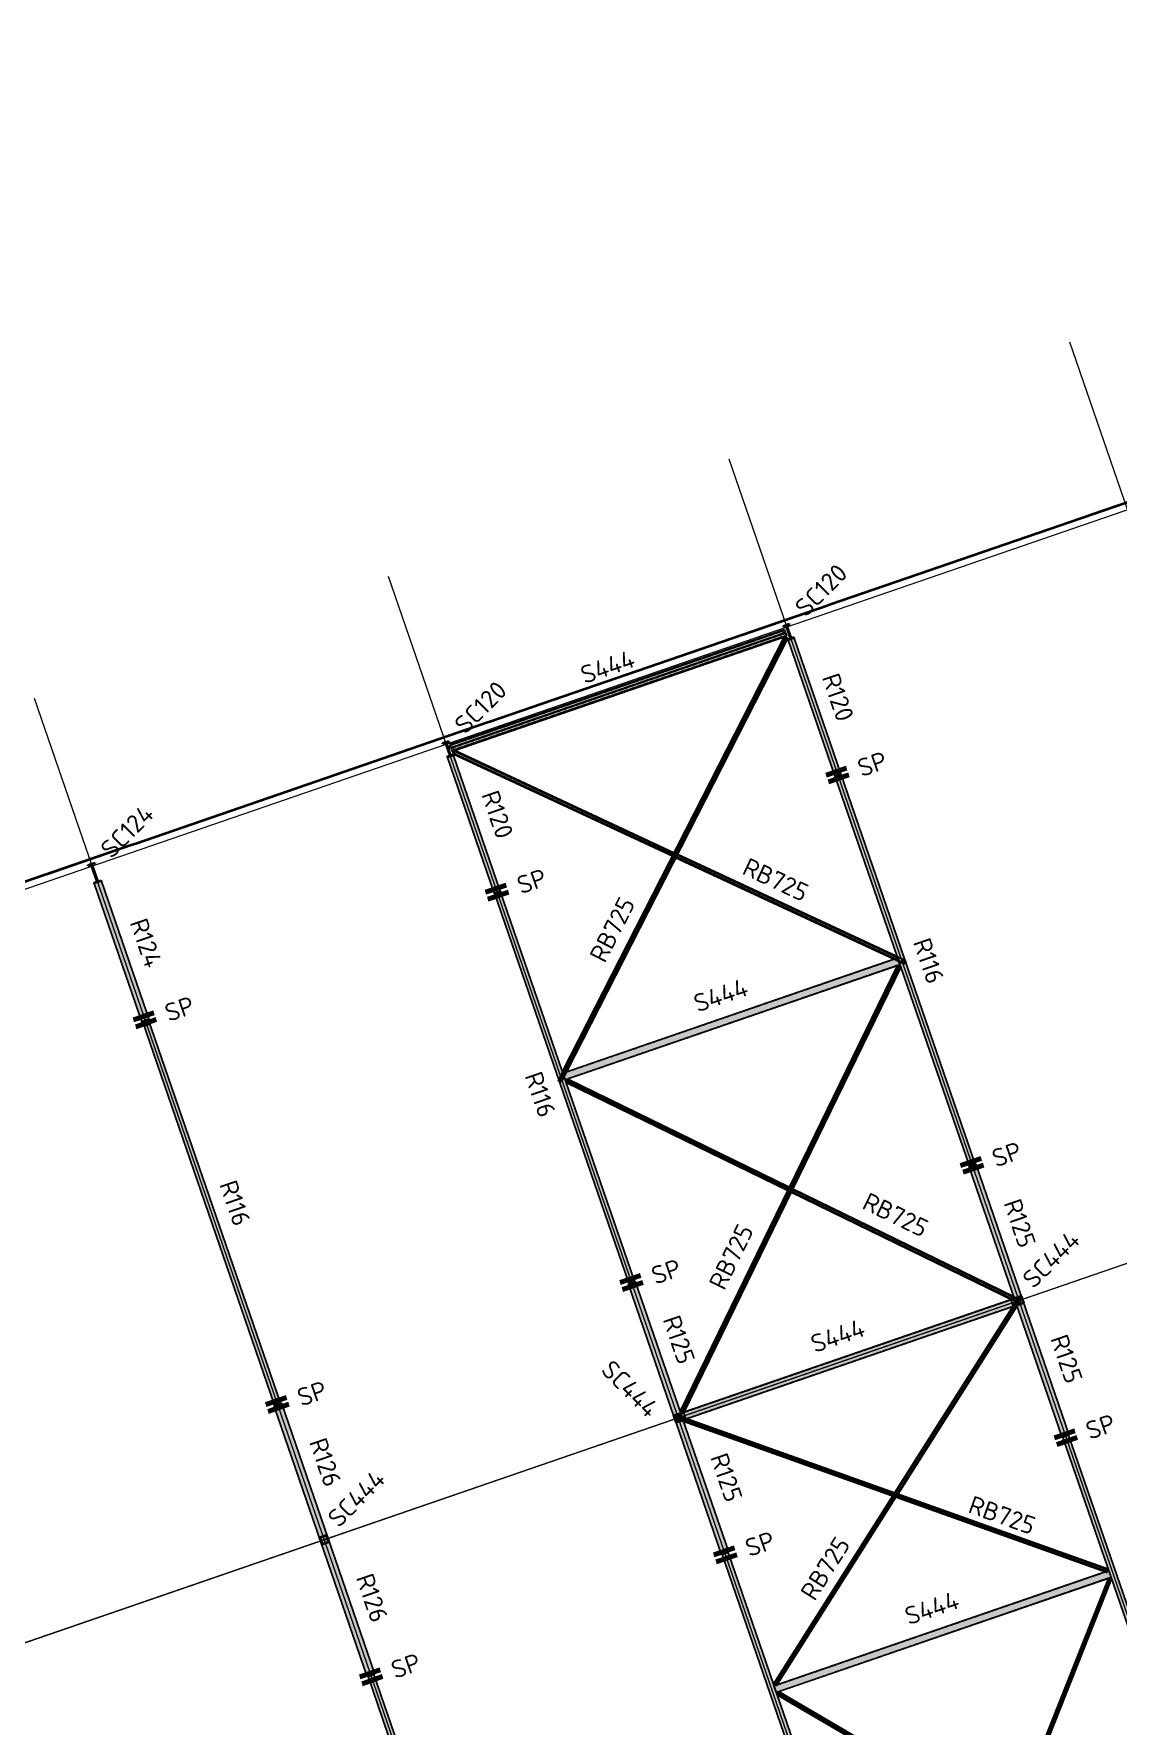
# Model space of a CAD drawing. Header units: millimetres. Extents: x 665 to 159342, y 5858 to 4035990.
# Drawn here: x 69796 to 99900, y 3984523 to 4031528 of the extents above; entities that cross this region are included whole.
import ezdxf

# ---------------------------------------------------------------- set-up
doc = ezdxf.new("R2010")
doc.units = ezdxf.units.MM
doc.linetypes.add('Dash', pattern=[7, 5, -2])
doc.linetypes.add('Hidden Half', pattern=[3, 2, -1])
for name, color, linetype, lineweight in [('A-270-M_ROOF', 132, 'Continuous', 13), ('S-280-A_COLUMN', 171, 'Continuous', 18), ('S-280-A_STRUCT_FRAME', 2, 'Continuous', 18), ('S-280-M_COLUMN', 52, 'Continuous', 13), ('S-280-M_STRUCT_FRAME', 12, 'Continuous', 13), ('S-280-MH_COLUMN', 52, 'Hidden Half', 13), ('Z-000-T_TEXT', 131, 'Continuous', 25), ('Z-030-M_GRID', 191, 'Continuous', 13)]:
    doc.layers.add(name, color=color, linetype=linetype, lineweight=lineweight)
doc.styles.add('ISOCPEUR_3', font='isocpeur.ttf', dxfattribs={"height": 500})

# ---------------------------------------------------------------- blocks, each defined once
blk = doc.blocks.new('25021-APA-ZZ-ZZ-M3-AR-000001_V3_rvt-1-S6_001 - UPPER ROOF FRAMING - PART 1')
at = {"layer": 'A-270-M_ROOF', "color": 253, "lineweight": 5}
for p, q in [((-2353802, 4031403), (-2459471, 3995017)), ((-2347724, 4012564), (-2453017, 3976308))]:
    blk.add_line(p, q, dxfattribs=at)
blk = doc.blocks.new('NRP_Framing-Steel-SHS - S444 - 200x200x6_0SHS-3929814-S6_001 - UPPER ROOF FRAMING - PART 1')
at = {"layer": 'S-280-M_STRUCT_FRAME', "linetype": 'Dash', "lineweight": 25}
for p, q in [((4910, 94), (-4911, 94)), ((4910, -94), (-4911, -94))]:
    blk.add_line(p, q, dxfattribs=at)
blk = doc.blocks.new('NRP_Framing-Steel-SHS - S444 - 200x200x6_0SHS-3940805-S6_001 - UPPER ROOF FRAMING - PART 1')
at = {"layer": 'S-280-M_STRUCT_FRAME', "linetype": 'Dash', "lineweight": 25}
for p, q in [((4812, 94), (-4796, 94)), ((4812, -94), (-4796, -94))]:
    blk.add_line(p, q, dxfattribs=at)
blk = doc.blocks.new('NRP_Framing-Steel-SHS - S444 - 200x200x6_0SHS-3929809-S6_001 - UPPER ROOF FRAMING - PART 1')
at = {"layer": 'S-280-M_STRUCT_FRAME', "linetype": 'Dash', "lineweight": 25}
for p, q in [((4914, 94), (-4914, 94)), ((4914, -94), (-4914, -94))]:
    blk.add_line(p, q, dxfattribs=at)
blk = doc.blocks.new('NRP_Framing-Steel-SHS - S444 - 200x200x6_0SHS-3929812-S6_001 - UPPER ROOF FRAMING - PART 1')
at = {"layer": 'S-280-M_STRUCT_FRAME', "linetype": 'Dash', "lineweight": 25}
for p, q in [((4914, 94), (-4914, 94)), ((4914, -94), (-4914, -94))]:
    blk.add_line(p, q, dxfattribs=at)
blk = doc.blocks.new('NRP_Framing-Steel-EA - RB725 - 75x75x8EA-3940634-S6_001 - UPPER ROOF FRAMING - PART 1')
at = {"layer": 'S-280-M_STRUCT_FRAME', "linetype": 'Dash', "lineweight": 35}
for points in [[(-2401549, 3985404), (-2401545, 3985411), (-2401547, 3985416), (-2401552, 3985410)], [(-2388639, 3977842), (-2388635, 3977849), (-2401545, 3985411), (-2401549, 3985404), (-2388719, 3977889)], [(-2388635, 3977849), (-2388637, 3977854), (-2401547, 3985416), (-2401544, 3985410), (-2388644, 3977854)], [(-2388637, 3977854), (-2388603, 3977912), (-2401513, 3985474), (-2401545, 3985415), (-2388719, 3977903)], [(-2388603, 3977912), (-2388603, 3977913), (-2388719, 3977980)]]:
    blk.add_hatch(color=132, dxfattribs=at).paths.add_polyline_path(points)
at = {"layer": 'S-280-M_STRUCT_FRAME', "color": 133, "lineweight": 35}
for p, q in [((-2401513, 3985474), (-2401552, 3985410)), ((-2401552, 3985410), (-2401549, 3985404)), ((-2401549, 3985404), (-2401545, 3985411)), ((-2401549, 3985404), (-2388639, 3977842)), ((-2401547, 3985416), (-2401513, 3985474)), ((-2401545, 3985411), (-2401547, 3985416)), ((-2401547, 3985416), (-2388637, 3977854)), ((-2401545, 3985411), (-2388635, 3977849)), ((-2401513, 3985474), (-2401513, 3985474)), ((-2401513, 3985474), (-2388603, 3977913)), ((-2401513, 3985474), (-2388603, 3977912)), ((-2388635, 3977849), (-2388639, 3977842)), ((-2388603, 3977912), (-2388637, 3977854)), ((-2388637, 3977854), (-2388635, 3977849)), ((-2388603, 3977913), (-2388603, 3977912))]:
    blk.add_line(p, q, dxfattribs=at)
blk = doc.blocks.new('NRP_Framing-Steel-EA - RB725 - 75x75x8EA-4036928-S6_001 - UPPER ROOF FRAMING - PART 1')
at = {"layer": 'S-280-M_STRUCT_FRAME', "linetype": 'Dash', "lineweight": 35}
for points in [[(-2404229, 3993262), (-2398193, 4005645), (-2398200, 4005648), (-2404236, 3993265)], [(-2404227, 3993256), (-2398191, 4005639), (-2398193, 4005645), (-2404228, 3993259)], [(-2404167, 3993227), (-2398131, 4005610), (-2398191, 4005639), (-2404227, 3993256), (-2404211, 3993248)], [(-2404167, 3993226), (-2404167, 3993227), (-2404227, 3993256), (-2404229, 3993262), (-2404236, 3993265), (-2404234, 3993259), (-2404211, 3993248)]]:
    blk.add_hatch(color=132, dxfattribs=at).paths.add_polyline_path(points)
at = {"layer": 'S-280-M_STRUCT_FRAME', "color": 133, "lineweight": 35}
for p, q in [((-2398200, 4005648), (-2404236, 3993265)), ((-2398193, 4005645), (-2404229, 3993262)), ((-2398191, 4005639), (-2404227, 3993256)), ((-2398131, 4005610), (-2404167, 3993227)), ((-2398130, 4005609), (-2404167, 3993226)), ((-2398200, 4005648), (-2398193, 4005645)), ((-2398193, 4005645), (-2398191, 4005639)), ((-2398191, 4005639), (-2398131, 4005610)), ((-2398131, 4005610), (-2398130, 4005609)), ((-2404229, 3993262), (-2404236, 3993265)), ((-2404236, 3993265), (-2404234, 3993259)), ((-2404234, 3993259), (-2404167, 3993226)), ((-2404227, 3993256), (-2404229, 3993262)), ((-2404167, 3993227), (-2404227, 3993256)), ((-2404167, 3993226), (-2404167, 3993227))]:
    blk.add_line(p, q, dxfattribs=at)
blk = doc.blocks.new('NRP_Framing-Steel-Purlin Z - G914 - EZ250-15-4113194-S6_001 - UPPER ROOF FRAMING - PART 1')
at = {"layer": 'S-280-M_STRUCT_FRAME', "color": 150, "lineweight": 35}
for p, q in [((-2419457, 4009001), (-2429432, 4005566)), ((-2419362, 4009033), (-2419457, 4009001)), ((-2429527, 4005533), (-2431413, 4004884)), ((-2431413, 4004884), (-2431507, 4004851))]:
    blk.add_line(p, q, dxfattribs=at)
blk = doc.blocks.new('NRP_Framing-Steel-Purlin Z - G914 - EZ250-15-4113278-S6_001 - UPPER ROOF FRAMING - PART 1')
at = {"layer": 'S-280-M_STRUCT_FRAME', "color": 150, "lineweight": 35}
for p, q in [((-2409624, 4012387), (-2419362, 4009033)), ((-2409529, 4012419), (-2409624, 4012387)), ((-2419457, 4009001), (-2421816, 4008188)), ((-2421816, 4008188), (-2421910, 4008156))]:
    blk.add_line(p, q, dxfattribs=at)
blk = doc.blocks.new('NRP_Framing-Steel-Purlin Z - G914 - EZ250-15-4113342-S6_001 - UPPER ROOF FRAMING - PART 1')
at = {"layer": 'S-280-M_STRUCT_FRAME', "color": 150, "lineweight": 35}
for p, q in [((-2400168, 4015642), (-2409529, 4012419)), ((-2400074, 4015675), (-2400168, 4015642)), ((-2409624, 4012387), (-2411983, 4011574)), ((-2411983, 4011574), (-2412077, 4011542))]:
    blk.add_line(p, q, dxfattribs=at)
blk = doc.blocks.new('NRP_Framing-Steel-Purlin Z - G914 - EZ250-15-4113422-S6_001 - UPPER ROOF FRAMING - PART 1')
at = {"layer": 'S-280-M_STRUCT_FRAME', "color": 150, "lineweight": 35}
for p, q in [((-2390950, 4018817), (-2400074, 4015675)), ((-2390855, 4018849), (-2390950, 4018817)), ((-2400168, 4015642), (-2402527, 4014830)), ((-2402527, 4014830), (-2402622, 4014797))]:
    blk.add_line(p, q, dxfattribs=at)
blk = doc.blocks.new('NRP_Framing-Steel-Purlin Z - G914 - EZ250-15-4113457-S6_001 - UPPER ROOF FRAMING - PART 1')
at = {"layer": 'S-280-M_STRUCT_FRAME', "color": 150, "lineweight": 35}
for p, q in [((-2381494, 4022072), (-2390855, 4018849)), ((-2381400, 4022105), (-2381494, 4022072)), ((-2390950, 4018817), (-2392836, 4018167)), ((-2392836, 4018167), (-2392930, 4018135))]:
    blk.add_line(p, q, dxfattribs=at)
blk = doc.blocks.new('NRP_Framing-Steel-EA - RB725 - 75x75x8EA-V1-S6_001 - UPPER ROOF FRAMING - PART 1')
at = {"layer": 'S-280-M_STRUCT_FRAME', "linetype": 'Dash', "lineweight": 35}
h = blk.add_hatch(color=132, dxfattribs=at)
h.paths.add_polyline_path([(-2397793, 3974697), (-2395054, 3981599), (-2395119, 3981638), (-2397862, 3974724), (-2397839, 3974715)])
h.paths.add_polyline_path([(-2395025, 3981674), (-2392275, 3988604), (-2392344, 3988632), (-2395090, 3981712)])
for points in [[(-2392282, 3988608), (-2392284, 3988613), (-2392286, 3988609), (-2392283, 3988608)], [(-2392275, 3988604), (-2392277, 3988610), (-2392284, 3988613), (-2392283, 3988608), (-2392283, 3988607)]]:
    blk.add_hatch(color=132, dxfattribs=at).paths.add_polyline_path(points)
at = {"layer": 'S-280-M_STRUCT_FRAME', "color": 133, "lineweight": 35}
for p, q in [((-2392344, 3988632), (-2395090, 3981712)), ((-2392345, 3988632), (-2395090, 3981712)), ((-2395025, 3981673), (-2392275, 3988604)), ((-2392282, 3988608), (-2392345, 3988632)), ((-2392345, 3988632), (-2392344, 3988632)), ((-2392344, 3988632), (-2392275, 3988604)), ((-2392284, 3988613), (-2392286, 3988609)), ((-2392277, 3988610), (-2392284, 3988613)), ((-2392284, 3988613), (-2392282, 3988608)), ((-2392275, 3988604), (-2392277, 3988610)), ((-2395120, 3981638), (-2397863, 3974725)), ((-2395119, 3981638), (-2397862, 3974724)), ((-2397793, 3974697), (-2395054, 3981599)), ((-2397862, 3974724), (-2397863, 3974725)), ((-2397793, 3974697), (-2397862, 3974724))]:
    blk.add_line(p, q, dxfattribs=at)
at = {"layer": 'S-280-M_STRUCT_FRAME', "color": 133, "linetype": 'Dash', "lineweight": 35}
for p, q in [((-2395090, 3981712), (-2395120, 3981638)), ((-2395090, 3981712), (-2395119, 3981638)), ((-2395054, 3981599), (-2395025, 3981673))]:
    blk.add_line(p, q, dxfattribs=at)
blk = doc.blocks.new('NRP_Framing-Steel-EA - RB725 - 75x75x8EA-3940860-S6_001 - UPPER ROOF FRAMING - PART 1')
at = {"layer": 'S-280-M_STRUCT_FRAME', "linetype": 'Dash', "lineweight": 35}
h = blk.add_hatch(color=132, dxfattribs=at)
h.paths.add_polyline_path([(-2392429, 3988815), (-2392417, 3988820), (-2404159, 3993014), (-2404156, 3993005), (-2392507, 3988843)])
h.paths.add_polyline_path([(-2404219, 3993027), (-2404207, 3993032), (-2404396, 3993099), (-2404403, 3993095), (-2404403, 3993093), (-2404234, 3993033)])
h = blk.add_hatch(color=132, dxfattribs=at)
h.paths.add_polyline_path([(-2392417, 3988820), (-2392410, 3988822), (-2404161, 3993020), (-2404159, 3993014), (-2392483, 3988843)])
h.paths.add_polyline_path([(-2404207, 3993032), (-2404200, 3993034), (-2404389, 3993101), (-2404396, 3993099), (-2404211, 3993033)])
blk.add_hatch(color=132, dxfattribs=at).paths.add_polyline_path([(-2392410, 3988822), (-2392389, 3988829), (-2392371, 3988879), (-2404067, 3993057), (-2404084, 3993051), (-2404088, 3993065), (-2404290, 3993135), (-2404304, 3993130), (-2404300, 3993116), (-2404309, 3993113), (-2404314, 3993127), (-2404387, 3993101), (-2404200, 3993034), (-2404169, 3993043), (-2404161, 3993020), (-2392469, 3988843)])
h = blk.add_hatch(color=132, dxfattribs=at)
h.paths.add_polyline_path([(-2392371, 3988879), (-2392371, 3988880), (-2393622, 3989326)])
h.paths.add_polyline_path([(-2404088, 3993065), (-2404089, 3993066), (-2404149, 3993087)])
at = {"layer": 'S-280-M_STRUCT_FRAME', "color": 133, "linetype": 'Dash', "lineweight": 35}
for p, q in [((-2404380, 3993170), (-2404405, 3993099)), ((-2404405, 3993099), (-2404404, 3993096)), ((-2404403, 3993106), (-2404380, 3993169)), ((-2404401, 3993101), (-2404403, 3993106)), ((-2404403, 3993106), (-2404389, 3993101)), ((-2404402, 3993097), (-2404401, 3993101)), ((-2404401, 3993101), (-2404396, 3993099)), ((-2404380, 3993169), (-2404380, 3993170)), ((-2404380, 3993170), (-2404288, 3993137)), ((-2404380, 3993169), (-2404288, 3993136)), ((-2404089, 3993066), (-2404066, 3993058)), ((-2404088, 3993065), (-2404067, 3993057)), ((-2404219, 3993027), (-2404156, 3993005)), ((-2404207, 3993032), (-2404159, 3993014)), ((-2404200, 3993034), (-2404161, 3993020)), ((-2392389, 3988829), (-2392394, 3988816)), ((-2392429, 3988815), (-2392395, 3988803)), ((-2392417, 3988820), (-2392392, 3988811)), ((-2392410, 3988822), (-2392394, 3988816)), ((-2392392, 3988811), (-2392395, 3988803)), ((-2392394, 3988816), (-2392392, 3988811))]:
    blk.add_line(p, q, dxfattribs=at)
at = {"layer": 'S-280-M_STRUCT_FRAME', "color": 133, "lineweight": 35}
for p, q in [((-2404404, 3993096), (-2404403, 3993093)), ((-2404403, 3993093), (-2404402, 3993097)), ((-2404403, 3993093), (-2404219, 3993027)), ((-2404396, 3993099), (-2404207, 3993032)), ((-2404389, 3993101), (-2404200, 3993034)), ((-2404288, 3993137), (-2404089, 3993066)), ((-2404288, 3993136), (-2404088, 3993065)), ((-2404161, 3993020), (-2392410, 3988822)), ((-2404159, 3993014), (-2392417, 3988820)), ((-2404156, 3993005), (-2392429, 3988815)), ((-2404067, 3993057), (-2392371, 3988879)), ((-2404066, 3993058), (-2392371, 3988880)), ((-2392371, 3988879), (-2392389, 3988829)), ((-2392371, 3988880), (-2392371, 3988879))]:
    blk.add_line(p, q, dxfattribs=at)
blk = doc.blocks.new('NRP_Framing-Steel-EA - RB725 - 75x75x8EA-V2-S6_001 - UPPER ROOF FRAMING - PART 1')
at = {"layer": 'S-280-M_STRUCT_FRAME', "linetype": 'Dash', "lineweight": 35}
h = blk.add_hatch(color=132, dxfattribs=at)
h.paths.add_polyline_path([(-2401599, 3985658), (-2401568, 3985669), (-2398257, 3990898), (-2398329, 3990923), (-2401645, 3985686), (-2401641, 3985684)])
h.paths.add_polyline_path([(-2398213, 3990967), (-2394901, 3996199), (-2394933, 3996287), (-2398286, 3990993)])
at = {"layer": 'S-280-M_STRUCT_FRAME', "color": 133, "linetype": 'Dash', "lineweight": 35}
for p, q in [((-2394824, 3996461), (-2394932, 3996290)), ((-2394823, 3996460), (-2394932, 3996289)), ((-2394901, 3996199), (-2394760, 3996421)), ((-2394767, 3996425), (-2394824, 3996461)), ((-2394824, 3996461), (-2394823, 3996460)), ((-2394823, 3996460), (-2394760, 3996421)), ((-2394769, 3996431), (-2394771, 3996428)), ((-2394762, 3996427), (-2394769, 3996431)), ((-2394769, 3996431), (-2394767, 3996425)), ((-2394760, 3996421), (-2394762, 3996427)), ((-2395000, 3996182), (-2395003, 3996178)), ((-2395000, 3996182), (-2395002, 3996179)), ((-2398286, 3990992), (-2398330, 3990924)), ((-2398286, 3990992), (-2398329, 3990923)), ((-2398257, 3990898), (-2398214, 3990966)), ((-2401582, 3985647), (-2401599, 3985658)), ((-2401582, 3985647), (-2401568, 3985669))]:
    blk.add_line(p, q, dxfattribs=at)
at = {"layer": 'S-280-M_STRUCT_FRAME', "color": 133, "lineweight": 35}
for p, q in [((-2395002, 3996179), (-2398286, 3990992)), ((-2395003, 3996178), (-2398286, 3990992)), ((-2398214, 3990966), (-2394901, 3996199)), ((-2394932, 3996290), (-2395000, 3996182)), ((-2394932, 3996289), (-2395000, 3996182)), ((-2398329, 3990923), (-2401645, 3985686)), ((-2398330, 3990923), (-2401645, 3985687)), ((-2401568, 3985669), (-2398257, 3990898)), ((-2401645, 3985686), (-2401645, 3985687)), ((-2401599, 3985658), (-2401645, 3985686))]:
    blk.add_line(p, q, dxfattribs=at)
blk = doc.blocks.new('NRP_Framing-Steel-EA - RB725 - 75x75x8EA-3941316-S6_001 - UPPER ROOF FRAMING - PART 1')
at = {"layer": 'S-280-M_STRUCT_FRAME', "linetype": 'Dash', "lineweight": 35}
h = blk.add_hatch(color=132, dxfattribs=at)
h.paths.add_polyline_path([(-2407614, 4002462), (-2407614, 4002463), (-2407617, 4002473), (-2407621, 4002465)])
h.paths.add_polyline_path([(-2407506, 4002674), (-2401338, 4014769), (-2401345, 4014773), (-2407509, 4002685)])
h = blk.add_hatch(color=132, dxfattribs=at)
h.paths.add_polyline_path([(-2407612, 4002456), (-2407612, 4002459), (-2407613, 4002459)])
h.paths.add_polyline_path([(-2407504, 4002669), (-2401336, 4014764), (-2401338, 4014769), (-2407506, 4002674)])
for points in [[(-2407474, 4002581), (-2407473, 4002582), (-2407501, 4002663), (-2407417, 4002692), (-2401276, 4014733), (-2401336, 4014764), (-2407504, 4002669), (-2407501, 4002661)], [(-2407611, 4002455), (-2407614, 4002462), (-2407621, 4002465), (-2407619, 4002459)], [(-2407417, 4002692), (-2407416, 4002692), (-2407406, 4002713)]]:
    blk.add_hatch(color=132, dxfattribs=at).paths.add_polyline_path(points)
at = {"layer": 'S-280-M_STRUCT_FRAME', "color": 133, "lineweight": 35}
for p, q in [((-2401345, 4014773), (-2407509, 4002685)), ((-2401338, 4014769), (-2407506, 4002674)), ((-2401336, 4014764), (-2407504, 4002669)), ((-2401276, 4014733), (-2407417, 4002692)), ((-2401276, 4014733), (-2407416, 4002692)), ((-2401345, 4014773), (-2401338, 4014769)), ((-2401338, 4014769), (-2401336, 4014764)), ((-2401336, 4014764), (-2401276, 4014733)), ((-2401276, 4014733), (-2401276, 4014733)), ((-2407617, 4002473), (-2407621, 4002465)), ((-2407614, 4002462), (-2407621, 4002465)), ((-2407621, 4002465), (-2407619, 4002459)), ((-2407612, 4002456), (-2407614, 4002462)), ((-2407619, 4002459), (-2407612, 4002455))]:
    blk.add_line(p, q, dxfattribs=at)
at = {"layer": 'S-280-M_STRUCT_FRAME', "color": 133, "linetype": 'Dash', "lineweight": 35}
for p, q in [((-2407509, 4002685), (-2407617, 4002473)), ((-2407506, 4002674), (-2407614, 4002462)), ((-2407504, 4002669), (-2407612, 4002456)), ((-2407417, 4002692), (-2407553, 4002426)), ((-2407416, 4002692), (-2407552, 4002425)), ((-2407553, 4002426), (-2407612, 4002456)), ((-2407612, 4002455), (-2407552, 4002425)), ((-2407552, 4002425), (-2407553, 4002426))]:
    blk.add_line(p, q, dxfattribs=at)
blk = doc.blocks.new('NRP_Framing-Steel-EA - RB725 - 75x75x8EA-V3-S6_001 - UPPER ROOF FRAMING - PART 1')
at = {"layer": 'S-280-M_STRUCT_FRAME', "linetype": 'Dash', "lineweight": 35}
h = blk.add_hatch(color=132, dxfattribs=at)
h.paths.add_polyline_path([(-2397994, 4005766), (-2397990, 4005775), (-2397998, 4005778)])
h.paths.add_polyline_path([(-2398180, 4005780), (-2398214, 4005879), (-2404337, 4008731), (-2404371, 4008665), (-2398293, 4005833), (-2398209, 4005863), (-2398180, 4005781)])
h.paths.add_polyline_path([(-2404443, 4008698), (-2404409, 4008765), (-2410513, 4011609), (-2410545, 4011541), (-2407553, 4010147)])
h = blk.add_hatch(color=132, dxfattribs=at)
h.paths.add_polyline_path([(-2398294, 4005833), (-2398293, 4005833), (-2398357, 4005863)])
h.paths.add_polyline_path([(-2404443, 4008698), (-2404443, 4008698), (-2407553, 4010146)])
blk.add_hatch(color=132, dxfattribs=at).paths.add_polyline_path([(-2397991, 4005761), (-2397988, 4005768), (-2397990, 4005775), (-2397993, 4005767)])
at = {"layer": 'S-280-M_STRUCT_FRAME', "color": 133, "lineweight": 35}
for p, q in [((-2410545, 4011541), (-2410513, 4011609)), ((-2410545, 4011540), (-2410545, 4011541)), ((-2410545, 4011541), (-2404443, 4008698)), ((-2410545, 4011540), (-2404443, 4008698)), ((-2404409, 4008765), (-2410513, 4011609)), ((-2404371, 4008665), (-2398293, 4005833)), ((-2404371, 4008664), (-2398294, 4005833)), ((-2398214, 4005879), (-2404337, 4008731)), ((-2397990, 4005775), (-2397998, 4005778)), ((-2397990, 4005775), (-2397994, 4005766)), ((-2397993, 4005767), (-2397991, 4005761)), ((-2397991, 4005761), (-2397988, 4005768)), ((-2397988, 4005768), (-2397990, 4005775))]:
    blk.add_line(p, q, dxfattribs=at)
at = {"layer": 'S-280-M_STRUCT_FRAME', "color": 133, "linetype": 'Dash', "lineweight": 35}
for p, q in [((-2404443, 4008698), (-2404371, 4008665)), ((-2404443, 4008698), (-2404371, 4008664)), ((-2404337, 4008731), (-2404409, 4008765)), ((-2398294, 4005833), (-2398022, 4005706)), ((-2398293, 4005833), (-2398022, 4005707)), ((-2397998, 4005778), (-2398214, 4005879)), ((-2398022, 4005706), (-2397993, 4005767)), ((-2397994, 4005766), (-2398022, 4005707)), ((-2397996, 4005763), (-2397991, 4005761)), ((-2398022, 4005707), (-2398022, 4005706))]:
    blk.add_line(p, q, dxfattribs=at)
blk = doc.blocks.new('NRP_Framing-Steel-EA - RB725 - 75x75x8EA-4066255-S6_001 - UPPER ROOF FRAMING - PART 1')
at = {"layer": 'S-280-M_STRUCT_FRAME', "linetype": 'Dash', "lineweight": 35}
h = blk.add_hatch(color=132, dxfattribs=at)
h.paths.add_polyline_path([(-2394948, 3996335), (-2394982, 3996435), (-2401138, 3999439), (-2401171, 3999372), (-2394999, 3996360)])
h.paths.add_polyline_path([(-2401242, 3999407), (-2401209, 3999474), (-2407373, 4002482), (-2407406, 4002415), (-2404167, 4000834)])
h = blk.add_hatch(color=132, dxfattribs=at)
h.paths.add_polyline_path([(-2394947, 3996334), (-2394948, 3996335), (-2394999, 3996360)])
h.paths.add_polyline_path([(-2401243, 3999406), (-2401242, 3999407), (-2404167, 4000833)])
at = {"layer": 'S-280-M_STRUCT_FRAME', "color": 133, "lineweight": 35}
for p, q in [((-2407406, 4002415), (-2407373, 4002482)), ((-2401209, 3999474), (-2407373, 4002482)), ((-2407406, 4002414), (-2407406, 4002415)), ((-2407406, 4002415), (-2401242, 3999407)), ((-2407406, 4002414), (-2401243, 3999406)), ((-2401172, 3999372), (-2394947, 3996334)), ((-2401171, 3999372), (-2394948, 3996335)), ((-2394982, 3996435), (-2401138, 3999439))]:
    blk.add_line(p, q, dxfattribs=at)
at = {"layer": 'S-280-M_STRUCT_FRAME', "color": 133, "linetype": 'Dash', "lineweight": 35}
for p, q in [((-2401242, 3999407), (-2401171, 3999372)), ((-2401242, 3999406), (-2401172, 3999372)), ((-2401139, 3999440), (-2401209, 3999474)), ((-2394815, 3996354), (-2394982, 3996435)), ((-2394815, 3996354), (-2394849, 3996287)), ((-2394813, 3996348), (-2394815, 3996354)), ((-2394948, 3996335), (-2394849, 3996287)), ((-2394947, 3996334), (-2394848, 3996286)), ((-2394849, 3996287), (-2394848, 3996286)), ((-2394848, 3996286), (-2394819, 3996346)), ((-2394821, 3996343), (-2394817, 3996341)), ((-2394819, 3996346), (-2394817, 3996341)), ((-2394817, 3996341), (-2394813, 3996348))]:
    blk.add_line(p, q, dxfattribs=at)
blk = doc.blocks.new('NRP_Framing-Steel-EA - WB725 - 75x75x8EA-3947071-S6_001 - UPPER ROOF FRAMING - PART 1')
at = {"layer": 'S-280-M_STRUCT_FRAME', "linetype": 'Dash', "lineweight": 25}
for points in [[(-2410622, 4011688), (-2410607, 4011694), (-2410609, 4011701), (-2410619, 4011698), (-2410641, 4011761), (-2410646, 4011759), (-2410637, 4011732)], [(-2410619, 4011698), (-2410609, 4011701), (-2410631, 4011765), (-2410641, 4011761), (-2410622, 4011706)]]:
    blk.add_hatch(color=256, dxfattribs=at).paths.add_polyline_path(points)
for p, q in [((-2410631, 4011765), (-2401400, 4014943)), ((-2410573, 4011714), (-2401332, 4014896)), ((-2410571, 4011706), (-2401330, 4014888)), ((-2401400, 4014943), (-2401378, 4014880)), ((-2401332, 4014896), (-2401330, 4014888)), ((-2410573, 4011714), (-2410609, 4011701)), ((-2410607, 4011694), (-2410571, 4011706)), ((-2410571, 4011706), (-2410573, 4011714))]:
    blk.add_line(p, q, dxfattribs=at)
at = {"layer": 'S-280-M_STRUCT_FRAME', "lineweight": 25}
for p, q in [((-2410641, 4011761), (-2410646, 4011759)), ((-2410646, 4011759), (-2410622, 4011688)), ((-2410641, 4011761), (-2410631, 4011765)), ((-2410619, 4011698), (-2410641, 4011761)), ((-2410622, 4011688), (-2410607, 4011694)), ((-2410609, 4011701), (-2410619, 4011698))]:
    blk.add_line(p, q, dxfattribs=at)
blk = doc.blocks.new('NRP_Framing-Steel-EA - WB725 - 75x75x8EA-3947069-S6_001 - UPPER ROOF FRAMING - PART 1')
at = {"layer": 'S-280-M_STRUCT_FRAME', "linetype": 'Dash', "lineweight": 25}
for p, q in [((-2401380, 4014862), (-2410596, 4011689)), ((-2401312, 4014815), (-2410529, 4011641)), ((-2401383, 4014870), (-2401380, 4014862)), ((-2401380, 4014862), (-2401334, 4014878)), ((-2401334, 4014878), (-2401312, 4014815)), ((-2401307, 4014817), (-2401331, 4014888)), ((-2401312, 4014815), (-2401307, 4014817)), ((-2410596, 4011689), (-2410599, 4011696)), ((-2410529, 4011641), (-2410551, 4011705))]:
    blk.add_line(p, q, dxfattribs=at)
blk = doc.blocks.new('NRP_Splice _v3_ - NRP_Splice-3209833-S6_001 - UPPER ROOF FRAMING - PART 1')
at = {"layer": 'Z-000-T_TEXT', "lineweight": 70}
for p, q in [((-0.5, 1.5), (-0.5, -1.5)), ((-0.5, 1.5), (-0.5, -1.5)), ((0.5, 1.5), (0.5, -1.5)), ((0.5, -1.5), (0.5, 1.5))]:
    blk.add_line(p, q, dxfattribs=at)

msp = doc.modelspace()

# ---------------------------------------------------------------- hatches: boundary and pattern name
at = {"layer": 'S-280-M_STRUCT_FRAME', "lineweight": 5}
for points in [[(81412, 4011599), (90698, 4014797), (90633, 4014986), (81347, 4011788), (81397, 4011642)], [(92034, 4010916), (92202, 4010974), (90905, 4014743), (90737, 4014685), (91236, 4013236)], [(81450, 4011487), (81281, 4011429), (82579, 4007661), (82747, 4007719)], [(95769, 4000081), (95931, 4000136), (92199, 4010973), (92038, 4010917), (94076, 4004999)], [(92210, 4010941), (92214, 4010942), (92202, 4010973), (92200, 4010972), (92209, 4010945)], [(92045, 4010884), (92049, 4010885), (92038, 4010916), (92035, 4010915), (92038, 4010907)], [(71670, 4007992), (71473, 4007924), (72823, 4004003), (73021, 4004071)], [(82590, 4007628), (82593, 4007629), (82582, 4007661), (82579, 4007660), (82582, 4007651)], [(86314, 3996825), (86476, 3996881), (82744, 4007717), (82582, 4007662), (83499, 4004999)], [(82755, 4007685), (82758, 4007686), (82747, 4007717), (82744, 4007716), (82754, 4007689)], [(84550, 4002474), (93843, 4005673), (93778, 4005863), (84485, 4002663), (84535, 4002518)], [(76480, 3993439), (76642, 3993495), (72970, 4004158), (72809, 4004102), (76182, 3994307)], [(72838, 4003960), (72855, 4003966), (72841, 4004008), (72823, 4004001)], [(73017, 4004022), (73035, 4004028), (73021, 4004069), (73003, 4004062), (73012, 4004037)], [(73036, 4004027), (73035, 4004028), (73021, 4004022)], [(95751, 4000074), (97048, 3996307), (97246, 3996375), (95949, 4000142)], [(87578, 3993096), (87775, 3993164), (86494, 3996887), (86296, 3996819), (87255, 3994034)], [(87902, 3993051), (96987, 3996180), (96922, 3996369), (87837, 3993241)], [(98346, 3992539), (98543, 3992607), (97246, 3996375), (97048, 3996307), (97737, 3994307)], [(76669, 3993504), (76454, 3993429), (77751, 3989662), (77966, 3989736)], [(87592, 3993053), (87644, 3993071), (87582, 3993095), (87581, 3993096), (87578, 3993095), (87584, 3993079)], [(87765, 3993113), (87790, 3993122), (87775, 3993163), (87700, 3993136), (87759, 3993115)], [(87619, 3992977), (87713, 3993009), (87699, 3993050), (87605, 3993018), (87606, 3993013)], [(88890, 3989284), (89088, 3989352), (87817, 3993043), (87619, 3992975), (88081, 3991634)], [(87722, 3993012), (87767, 3993027), (87710, 3993048), (87712, 3993043)], [(102079, 3981754), (102241, 3981810), (98525, 3992601), (98364, 3992545), (101439, 3983615)], [(98525, 3992601), (98470, 3992582), (98466, 3992581)], [(77966, 3989736), (77751, 3989662), (79048, 3985895), (79264, 3985969)], [(77751, 3989662), (77751, 3989662)], [(77966, 3989736), (77966, 3989736)], [(92624, 3978498), (92786, 3978554), (89070, 3989345), (88909, 3989289), (91236, 3982531)], [(90410, 3985454), (99703, 3988654), (99638, 3988843), (90345, 3985643), (90396, 3985498)], [(82784, 3975131), (82946, 3975187), (79237, 3985959), (79075, 3985903), (79863, 3983615)], [(79237, 3985959), (79167, 3985936), (79162, 3985934)]]:
    msp.add_hatch(color=256, dxfattribs=at).paths.add_polyline_path(points)
h = msp.add_hatch(color=256, dxfattribs=at)
h.paths.add_polyline_path([(87672, 3993127), (87677, 3993113), (87687, 3993116), (87681, 3993130)])
h.paths.add_polyline_path([(87790, 3993120), (87790, 3993122), (87775, 3993115)])
at = {"layer": 'S-280-M_STRUCT_FRAME'}
h = msp.add_hatch(color=256, dxfattribs=at)
h.paths.add_polyline_path([(87722, 3993012), (87710, 3993048), (87699, 3993050), (87713, 3993009)])
h.paths.add_polyline_path([(87817, 3993043), (87816, 3993045), (87722, 3993012)])
for points in [[(98525, 3992601), (98525, 3992601), (98470, 3992582)], [(79237, 3985959), (79237, 3985960), (79167, 3985936)]]:
    msp.add_hatch(color=256, dxfattribs=at).paths.add_polyline_path(points)
h = msp.add_hatch(color=256, dxfattribs=at)
h.paths.add_polyline_path([(88992, 3989319), (88992, 3989319), (88986, 3989317)])
h.paths.add_polyline_path([(89070, 3989345), (89070, 3989346), (88992, 3989319)])

# ---------------------------------------------------------------- linework, layer by layer
at = {"layer": 'S-280-M_COLUMN', "lineweight": 35}
for p, q in [((90600, 4015080), (90769, 4015138)), ((90605, 4015068), (90600, 4015080)), ((90674, 4015092), (90605, 4015068)), ((90805, 4014747), (90689, 4015085)), ((90696, 4015088), (90813, 4014749)), ((90773, 4015126), (90703, 4015102)), ((90728, 4014708), (90798, 4014732)), ((90733, 4014696), (90728, 4014708)), ((90901, 4014754), (90733, 4014696)), ((90769, 4015138), (90773, 4015126)), ((90827, 4014742), (90897, 4014766)), ((90897, 4014766), (90901, 4014754)), ((81145, 4011825), (81313, 4011883)), ((81318, 4011870), (81248, 4011846)), ((81313, 4011883), (81318, 4011870)), ((81149, 4011812), (81145, 4011825)), ((81219, 4011836), (81149, 4011812)), ((81350, 4011491), (81234, 4011829)), ((81241, 4011832), (81357, 4011493)), ((81273, 4011452), (81343, 4011476)), ((81278, 4011440), (81273, 4011452)), ((81446, 4011498), (81278, 4011440)), ((81372, 4011486), (81442, 4011510)), ((81442, 4011510), (81446, 4011498)), ((71297, 4008434), (71495, 4008502)), ((71301, 4008421), (71297, 4008434)), ((71382, 4008449), (71301, 4008421)), ((71555, 4007992), (71400, 4008440)), ((71409, 4008443), (71564, 4007995)), ((71499, 4008489), (71418, 4008461)), ((71495, 4008502), (71499, 4008489)), ((71465, 4007947), (71546, 4007975)), ((71469, 4007934), (71465, 4007947)), ((71667, 4008002), (71469, 4007934)), ((71581, 4007987), (71662, 4008015)), ((71662, 4008015), (71667, 4008002)), ((87784, 3993106), (87780, 3993117)), ((87786, 3993119), (87791, 3993104)), ((87608, 3993021), (87597, 3993054)), ((87603, 3993056), (87614, 3993022))]:
    msp.add_line(p, q, dxfattribs=at)
for centre, radius, start, end in [((90678, 4015081), 11.4, 19.0004, 109.0004), ((90707, 4015091), 11.4, 109.0004, 199.0004), ((90794, 4014743), 11.4, 289.0004, 19.0004), ((90823, 4014753), 11.4, 199.0004, 289.0004), ((81223, 4011826), 11.4, 19.0004, 109.0004), ((81252, 4011836), 11.4, 109.0004, 199.0004), ((81339, 4011487), 11.4, 289.0004, 19.0004), ((81368, 4011497), 11.4, 199.0004, 289.0004), ((71387, 4008436), 14, 19.0004, 109.0004), ((71423, 4008448), 14, 109.0004, 199.0004), ((71541, 4007988), 14, 289.0004, 19.0004), ((71577, 4008000), 14, 199.0004, 289.0004)]:
    msp.add_arc(centre, radius, start, end, dxfattribs=at)
at = {"layer": 'S-280-M_STRUCT_FRAME', "lineweight": 25}
for p, q in [((90633, 4014986), (81347, 4011788)), ((81412, 4011599), (90698, 4014797)), ((90633, 4014986), (90698, 4014797)), ((90737, 4014685), (90905, 4014743)), ((92034, 4010916), (90737, 4014685)), ((92202, 4010974), (90905, 4014743)), ((81281, 4011429), (81450, 4011487)), ((82579, 4007661), (81281, 4011429)), ((81412, 4011599), (81347, 4011788)), ((82747, 4007719), (81450, 4011487)), ((92202, 4010974), (92034, 4010916)), ((92038, 4010917), (92199, 4010973)), ((95931, 4000136), (92199, 4010973)), ((92200, 4010972), (92203, 4010973)), ((92203, 4010973), (92202, 4010974)), ((92214, 4010942), (92203, 4010973)), ((92214, 4010942), (92210, 4010941)), ((92211, 4010940), (92214, 4010941)), ((92214, 4010941), (92214, 4010942)), ((92034, 4010916), (92035, 4010915)), ((92035, 4010915), (92038, 4010916)), ((92035, 4010915), (92045, 4010884)), ((95769, 4000081), (92038, 4010917)), ((92049, 4010885), (92045, 4010884)), ((92045, 4010884), (92046, 4010883)), ((92046, 4010883), (92049, 4010884)), ((71473, 4007924), (71670, 4007992)), ((72823, 4004003), (71473, 4007924)), ((73021, 4004071), (71670, 4007992)), ((82747, 4007719), (82579, 4007661)), ((82579, 4007661), (82579, 4007660)), ((82579, 4007660), (82583, 4007661)), ((82579, 4007660), (82590, 4007628)), ((82582, 4007662), (82744, 4007717)), ((86314, 3996825), (82582, 4007662)), ((82744, 4007716), (82748, 4007717)), ((86476, 3996881), (82744, 4007717)), ((82748, 4007717), (82747, 4007719)), ((82758, 4007686), (82748, 4007717)), ((82758, 4007686), (82755, 4007685)), ((82756, 4007684), (82759, 4007685)), ((82759, 4007685), (82758, 4007686)), ((82593, 4007629), (82590, 4007628)), ((82590, 4007628), (82591, 4007627)), ((82591, 4007627), (82594, 4007628)), ((93778, 4005863), (84485, 4002663)), ((93778, 4005863), (93843, 4005673)), ((84550, 4002474), (93843, 4005673)), ((72809, 4004102), (72970, 4004158)), ((76480, 3993439), (72809, 4004102)), ((73021, 4004071), (72823, 4004003)), ((72823, 4004001), (72841, 4004008)), ((72823, 4004003), (72823, 4004001)), ((72823, 4004001), (72838, 4003960)), ((72855, 4003966), (72838, 4003960)), ((72838, 4003959), (72856, 4003965)), ((72838, 4003960), (72838, 4003959)), ((76642, 3993495), (72970, 4004158)), ((73003, 4004063), (73021, 4004070)), ((73035, 4004028), (73017, 4004022)), ((73018, 4004021), (73036, 4004027)), ((73021, 4004070), (73021, 4004071)), ((73035, 4004028), (73021, 4004070)), ((73036, 4004027), (73035, 4004028)), ((84550, 4002474), (84485, 4002663)), ((95751, 4000074), (95949, 4000142)), ((95931, 4000136), (95769, 4000081)), ((97246, 3996375), (95949, 4000142)), ((97048, 3996307), (95751, 4000074)), ((86296, 3996819), (86494, 3996887)), ((86476, 3996881), (86314, 3996825)), ((87775, 3993164), (86494, 3996887)), ((87578, 3993096), (86296, 3996819)), ((96922, 3996369), (87837, 3993241)), ((96922, 3996369), (96987, 3996180)), ((97048, 3996307), (97246, 3996375)), ((97246, 3996375), (97048, 3996307)), ((98543, 3992607), (97246, 3996375)), ((87902, 3993051), (96987, 3996180)), ((98346, 3992539), (97048, 3996307)), ((76454, 3993429), (76669, 3993504)), ((77751, 3989662), (76454, 3993429)), ((76642, 3993495), (76480, 3993439)), ((77966, 3989736), (76669, 3993504)), ((87775, 3993164), (87578, 3993096)), ((87578, 3993095), (87672, 3993127)), ((87578, 3993096), (87578, 3993095)), ((87578, 3993095), (87592, 3993053)), ((87644, 3993071), (87592, 3993053)), ((87593, 3993052), (87646, 3993071)), ((87672, 3993127), (87677, 3993113)), ((87682, 3993131), (87776, 3993163)), ((87687, 3993116), (87682, 3993131)), ((87790, 3993122), (87765, 3993113)), ((87767, 3993112), (87790, 3993120)), ((87776, 3993163), (87775, 3993164)), ((87790, 3993122), (87776, 3993163)), ((87790, 3993120), (87790, 3993122)), ((87902, 3993051), (87837, 3993241)), ((87592, 3993053), (87593, 3993052)), ((87699, 3993052), (87604, 3993019)), ((87604, 3993019), (87605, 3993018)), ((87605, 3993018), (87699, 3993050)), ((87605, 3993018), (87619, 3992977)), ((87619, 3992975), (87817, 3993043)), ((87713, 3993009), (87619, 3992977)), ((87619, 3992977), (87619, 3992975)), ((88890, 3989284), (87619, 3992975)), ((87699, 3993050), (87713, 3993009)), ((87722, 3993012), (87710, 3993048)), ((87816, 3993045), (87722, 3993012)), ((87817, 3993043), (87816, 3993045)), ((89088, 3989352), (87817, 3993043)), ((98543, 3992607), (98346, 3992539)), ((98364, 3992545), (98525, 3992601)), ((98525, 3992601), (98525, 3992601)), ((102241, 3981810), (98525, 3992601)), ((98364, 3992546), (98364, 3992545)), ((102079, 3981754), (98364, 3992545)), ((77751, 3989662), (77966, 3989736)), ((77966, 3989736), (77751, 3989662)), ((79048, 3985895), (77751, 3989662)), ((79264, 3985969), (77966, 3989736)), ((89088, 3989352), (88890, 3989284)), ((88986, 3989317), (88908, 3989290)), ((88909, 3989289), (89070, 3989345)), ((89070, 3989346), (88992, 3989319)), ((89070, 3989345), (89070, 3989346)), ((92786, 3978554), (89070, 3989345)), ((88908, 3989290), (88909, 3989289)), ((92624, 3978498), (88909, 3989289)), ((99638, 3988843), (90345, 3985643)), ((99638, 3988843), (99703, 3988654)), ((90410, 3985454), (99703, 3988654)), ((79264, 3985969), (79048, 3985895)), ((79075, 3985903), (79237, 3985959)), ((79075, 3985904), (79075, 3985903)), ((82784, 3975131), (79075, 3985903)), ((79237, 3985959), (79237, 3985960)), ((82946, 3975187), (79237, 3985959)), ((90410, 3985454), (90345, 3985643))]:
    msp.add_line(p, q, dxfattribs=at)
at = {"layer": 'S-280-M_STRUCT_FRAME', "linetype": 'Dash', "lineweight": 25}
for p, q in [((92038, 4010916), (92115, 4010943)), ((92049, 4010884), (92211, 4010940)), ((92115, 4010943), (92126, 4010912)), ((92122, 4010945), (92199, 4010972)), ((92122, 4010945), (92122, 4010946)), ((92133, 4010914), (92122, 4010945)), ((92210, 4010941), (92133, 4010914)), ((92126, 4010912), (92049, 4010885)), ((82583, 4007661), (82660, 4007687)), ((82594, 4007628), (82755, 4007684)), ((82671, 4007656), (82594, 4007629)), ((82660, 4007687), (82671, 4007656)), ((82667, 4007690), (82744, 4007716)), ((82678, 4007658), (82667, 4007690)), ((82667, 4007690), (82667, 4007690)), ((82755, 4007685), (82678, 4007658)), ((72841, 4004008), (72918, 4004034)), ((72856, 4003965), (73018, 4004021)), ((72932, 4003993), (72856, 4003966)), ((72918, 4004034), (72932, 4003993)), ((72927, 4004037), (73003, 4004063)), ((72941, 4003996), (72927, 4004037)), ((72927, 4004037), (72927, 4004037)), ((73017, 4004022), (72941, 4003996)), ((95853, 4000109), (95931, 4000135)), ((95931, 4000135), (95931, 4000136)), ((95940, 4000108), (95931, 4000135)), ((95769, 4000080), (95847, 4000107)), ((95769, 4000081), (95769, 4000080)), ((95769, 4000080), (95779, 4000052)), ((95779, 4000052), (95941, 4000107)), ((95856, 4000079), (95779, 4000052)), ((95779, 4000052), (95779, 4000052)), ((95847, 4000107), (95856, 4000079)), ((95863, 4000081), (95853, 4000109)), ((95853, 4000109), (95853, 4000109)), ((95940, 4000108), (95863, 4000081)), ((95941, 4000107), (95940, 4000108)), ((86314, 3996824), (86392, 3996851)), ((86314, 3996825), (86314, 3996824)), ((86314, 3996824), (86324, 3996797)), ((86324, 3996796), (86486, 3996852)), ((86401, 3996823), (86324, 3996797)), ((86392, 3996851), (86401, 3996823)), ((86398, 3996853), (86476, 3996880)), ((86408, 3996826), (86398, 3996853)), ((86398, 3996853), (86398, 3996853)), ((86485, 3996852), (86408, 3996826)), ((86476, 3996880), (86476, 3996881)), ((86485, 3996852), (86476, 3996880)), ((86486, 3996852), (86485, 3996852)), ((86324, 3996797), (86324, 3996796)), ((76480, 3993439), (76481, 3993438)), ((76481, 3993438), (76558, 3993465)), ((76481, 3993438), (76490, 3993411)), ((76490, 3993410), (76652, 3993466)), ((76568, 3993437), (76490, 3993411)), ((76490, 3993411), (76490, 3993410)), ((76558, 3993465), (76568, 3993437)), ((76565, 3993467), (76642, 3993494)), ((76574, 3993440), (76565, 3993467)), ((76565, 3993467), (76565, 3993467)), ((76652, 3993466), (76574, 3993440)), ((76642, 3993494), (76642, 3993495)), ((76652, 3993466), (76642, 3993494)), ((76652, 3993466), (76652, 3993466)), ((87686, 3993086), (87644, 3993071)), ((87646, 3993071), (87767, 3993112)), ((87677, 3993113), (87686, 3993086)), ((87682, 3993131), (87682, 3993131)), ((87696, 3993089), (87687, 3993116)), ((87765, 3993113), (87696, 3993089)), ((87802, 3993087), (87699, 3993052)), ((87708, 3993054), (87802, 3993086)), ((87802, 3993086), (87802, 3993087)), ((87816, 3993045), (87802, 3993086)), ((87710, 3993048), (87708, 3993054)), ((87723, 3993012), (87722, 3993012)), ((98516, 3992630), (98354, 3992574)), ((98354, 3992573), (98432, 3992600)), ((98432, 3992600), (98441, 3992572)), ((98438, 3992602), (98516, 3992629)), ((98448, 3992575), (98438, 3992602)), ((98525, 3992601), (98448, 3992575)), ((98516, 3992629), (98516, 3992630)), ((98525, 3992601), (98516, 3992629)), ((98354, 3992574), (98354, 3992573)), ((98354, 3992573), (98364, 3992546)), ((98441, 3992572), (98364, 3992546)), ((98448, 3992575), (98448, 3992575)), ((89060, 3989374), (88899, 3989318)), ((88899, 3989317), (88977, 3989344)), ((88899, 3989318), (88899, 3989317)), ((88899, 3989317), (88908, 3989290)), ((88977, 3989344), (88986, 3989317)), ((88983, 3989346), (89061, 3989373)), ((88992, 3989319), (88983, 3989346)), ((88993, 3989319), (88992, 3989319)), ((89061, 3989373), (89060, 3989374)), ((89070, 3989346), (89061, 3989373)), ((79227, 3985988), (79065, 3985932)), ((79065, 3985932), (79066, 3985931)), ((79066, 3985931), (79143, 3985958)), ((79066, 3985931), (79075, 3985904)), ((79153, 3985931), (79075, 3985904)), ((79143, 3985958), (79153, 3985931)), ((79150, 3985960), (79227, 3985987)), ((79159, 3985933), (79150, 3985960)), ((79237, 3985960), (79159, 3985933)), ((79159, 3985933), (79159, 3985933)), ((79227, 3985987), (79227, 3985988)), ((79237, 3985960), (79227, 3985987))]:
    msp.add_line(p, q, dxfattribs=at)
at = {"layer": 'S-280-MH_COLUMN', "lineweight": 35}
for p, q in [((97020, 3996403), (97209, 3996468)), ((97085, 3996214), (97020, 3996403)), ((97205, 3996460), (97028, 3996399)), ((97028, 3996399), (97089, 3996221)), ((97267, 3996283), (97205, 3996460)), ((97209, 3996468), (97274, 3996279)), ((97274, 3996279), (97085, 3996214)), ((97089, 3996221), (97267, 3996283)), ((87565, 3993147), (87754, 3993212)), ((87597, 3993054), (87565, 3993147)), ((87750, 3993205), (87573, 3993143)), ((87573, 3993143), (87603, 3993056)), ((87780, 3993117), (87750, 3993205)), ((87754, 3993212), (87786, 3993119)), ((87811, 3993027), (87784, 3993106)), ((87791, 3993103), (87819, 3993023)), ((87630, 3992958), (87608, 3993021)), ((87614, 3993022), (87634, 3992966)), ((87819, 3993023), (87630, 3992958)), ((87634, 3992966), (87811, 3993027)), ((77732, 3989761), (77921, 3989826)), ((77917, 3989819), (77739, 3989757)), ((77978, 3989641), (77917, 3989819)), ((77921, 3989826), (77986, 3989637)), ((77797, 3989572), (77732, 3989761)), ((77739, 3989757), (77800, 3989580)), ((77986, 3989637), (77797, 3989572)), ((77800, 3989580), (77978, 3989641))]:
    msp.add_line(p, q, dxfattribs=at)
at = {"layer": 'Z-030-M_GRID'}
for p, q in [((137905, 4031528), (25488, 3992819)), ((115646, 3973333), (98555, 4022967)), ((106191, 3970077), (89100, 4019712)), ((96735, 3966822), (79645, 4016456)), ((86902, 3963436), (69811, 4013070)), ((32000, 3973908), (144423, 4012620))]:
    msp.add_line(p, q, dxfattribs=at)

# ---------------------------------------------------------------- block references
at = {"lineweight": 5}
msp.add_blockref('25021-APA-ZZ-ZZ-M3-AR-000001_V3_rvt-1-S6_001 - UPPER ROOF FRAMING - PART 1', (2491986, 0), dxfattribs=at)
at = {"layer": 'S-280-M_STRUCT_FRAME', "color": 150, "lineweight": 35}
for name in ['NRP_Framing-Steel-Purlin Z - G914 - EZ250-15-4113457-S6_001 - UPPER ROOF FRAMING - PART 1', 'NRP_Framing-Steel-Purlin Z - G914 - EZ250-15-4113422-S6_001 - UPPER ROOF FRAMING - PART 1', 'NRP_Framing-Steel-Purlin Z - G914 - EZ250-15-4113342-S6_001 - UPPER ROOF FRAMING - PART 1', 'NRP_Framing-Steel-Purlin Z - G914 - EZ250-15-4113278-S6_001 - UPPER ROOF FRAMING - PART 1', 'NRP_Framing-Steel-Purlin Z - G914 - EZ250-15-4113194-S6_001 - UPPER ROOF FRAMING - PART 1']:
    msp.add_blockref(name, (2491986, 0), dxfattribs=at)
at = {"layer": 'S-280-M_STRUCT_FRAME', "linetype": 'Dash', "lineweight": 25}
for name in ['NRP_Framing-Steel-EA - WB725 - 75x75x8EA-3947071-S6_001 - UPPER ROOF FRAMING - PART 1', 'NRP_Framing-Steel-EA - WB725 - 75x75x8EA-3947069-S6_001 - UPPER ROOF FRAMING - PART 1']:
    msp.add_blockref(name, (2491986, 0), dxfattribs=at)
for name, p, rotation in [('NRP_Framing-Steel-SHS - S444 - 200x200x6_0SHS-3929814-S6_001 - UPPER ROOF FRAMING - PART 1', (86022, 4013292), 199.0004071318287), ('NRP_Framing-Steel-SHS - S444 - 200x200x6_0SHS-3929812-S6_001 - UPPER ROOF FRAMING - PART 1', (89164, 4004168), 199.0004071318287), ('NRP_Framing-Steel-SHS - S444 - 200x200x6_0SHS-3940805-S6_001 - UPPER ROOF FRAMING - PART 1', (92420, 3994713), 199.0004071202127), ('NRP_Framing-Steel-SHS - S444 - 200x200x6_0SHS-3929809-S6_001 - UPPER ROOF FRAMING - PART 1', (95024, 3987149), 199.0004071202127)]:
    msp.add_blockref(name, p, dxfattribs=dict(at, rotation=rotation))
at = {"layer": 'S-280-M_STRUCT_FRAME', "color": 133, "linetype": 'Dash', "lineweight": 35}
for name in ['NRP_Framing-Steel-EA - RB725 - 75x75x8EA-3941316-S6_001 - UPPER ROOF FRAMING - PART 1', 'NRP_Framing-Steel-EA - RB725 - 75x75x8EA-V3-S6_001 - UPPER ROOF FRAMING - PART 1', 'NRP_Framing-Steel-EA - RB725 - 75x75x8EA-4066255-S6_001 - UPPER ROOF FRAMING - PART 1', 'NRP_Framing-Steel-EA - RB725 - 75x75x8EA-V2-S6_001 - UPPER ROOF FRAMING - PART 1', 'NRP_Framing-Steel-EA - RB725 - 75x75x8EA-3940860-S6_001 - UPPER ROOF FRAMING - PART 1', 'NRP_Framing-Steel-EA - RB725 - 75x75x8EA-V1-S6_001 - UPPER ROOF FRAMING - PART 1']:
    msp.add_blockref(name, (2491986, 0), dxfattribs=at)
at = {"layer": 'S-280-M_STRUCT_FRAME', "color": 133, "lineweight": 35}
for name in ['NRP_Framing-Steel-EA - RB725 - 75x75x8EA-4036928-S6_001 - UPPER ROOF FRAMING - PART 1', 'NRP_Framing-Steel-EA - RB725 - 75x75x8EA-3940634-S6_001 - UPPER ROOF FRAMING - PART 1']:
    msp.add_blockref(name, (2491986, 0), dxfattribs=at)
at = {"layer": 'Z-000-T_TEXT', "lineweight": 70, "xscale": 200, "yscale": 200, "zscale": 200, "rotation": 109.0004071202155}
for p in [(92111, 4010943), (82655, 4007687), (72876, 4004143), (95844, 4000100), (86389, 3996845), (76555, 3993459), (98448, 3992536), (88993, 3989281), (79160, 3985895)]:
    msp.add_blockref('NRP_Splice _v3_ - NRP_Splice-3209833-S6_001 - UPPER ROOF FRAMING - PART 1', p, dxfattribs=at)

# ---------------------------------------------------------------- texts
at = {"layer": 'S-280-A_COLUMN', "lineweight": 13, "char_height": 500, "attachment_point": 1, "style": 'ISOCPEUR_3'}
for s, insert, width, rotation in [('SC120', (90880, 4015657), 2084.39, 45), ('SC120', (81425, 4012402), 2084.39, 45), ('SC124', (71598, 4008945), 2132.49, 45), ('SC444', (97198, 3997002), 2356.96, 45), ('SC444', (85860, 3994734), 2356.96, 315), ('SC444', (77909, 3990360), 2356.96, 45)]:
    msp.add_mtext(s, dxfattribs=dict(at, insert=insert, width=width, rotation=rotation))
at = {"layer": 'S-280-A_STRUCT_FRAME', "lineweight": 13, "char_height": 500, "attachment_point": 1, "style": 'ISOCPEUR_3'}
for s, insert, width, rotation in [('S444', (84923, 4013937), 1924.05, 19.0004), ('R120', (92140, 4013819), 1651.48, 289.0004), ('R120', (82685, 4010564), 1651.48, 289.0004), ('RB725', (89640, 4008661), 2260.76, 335.0208), ('RB725', (85203, 4005918), 2260.76, 62.98), ('R124', (72925, 4007011), 1699.58, 289.0004), ('R116', (94669, 4006465), 1523.21, 289.0004), ('S444', (88065, 4004813), 1924.05, 19.0004), ('R116', (83886, 4002753), 1523.21, 289.0004), ('R116', (75410, 3999737), 1523.21, 289.0004), ('RB725', (92978, 3999365), 2260.76, 333.9883), ('R125', (97184, 3999219), 1651.48, 289.0004), ('RB725', (88517, 3996817), 2260.76, 64.0124), ('R125', (87721, 3995986), 1651.48, 289.0004), ('S444', (91313, 3995355), 1924.05, 19.0004), ('R125', (98481, 3995452), 1651.48, 289.0004), ('R126', (77904, 3992581), 1651.48, 289.0004), ('R125', (89039, 3992158), 1651.48, 289.0004), ('RB725', (95871, 3990938), 2260.76, 340.3414), ('RB725', (91051, 3988238), 2260.76, 57.6594), ('R126', (79201, 3988813), 1651.48, 289.0004), ('S444', (93925, 3987793), 1924.05, 19.0004)]:
    msp.add_mtext(s, dxfattribs=dict(at, insert=insert, width=width, rotation=rotation))
at = {"layer": 'Z-000-T_TEXT', "char_height": 500, "width": 962.02, "attachment_point": 1, "rotation": 19.0004, "style": 'ISOCPEUR_3'}
for insert in [(92612, 4011350), (83157, 4008094), (73378, 4004550), (96346, 4000508), (86891, 3997252), (77057, 3993866), (98950, 3992944), (89495, 3989688), (79662, 3986302)]:
    msp.add_mtext('SP', dxfattribs=dict(at, insert=insert))

doc.saveas('drawing.dxf')
